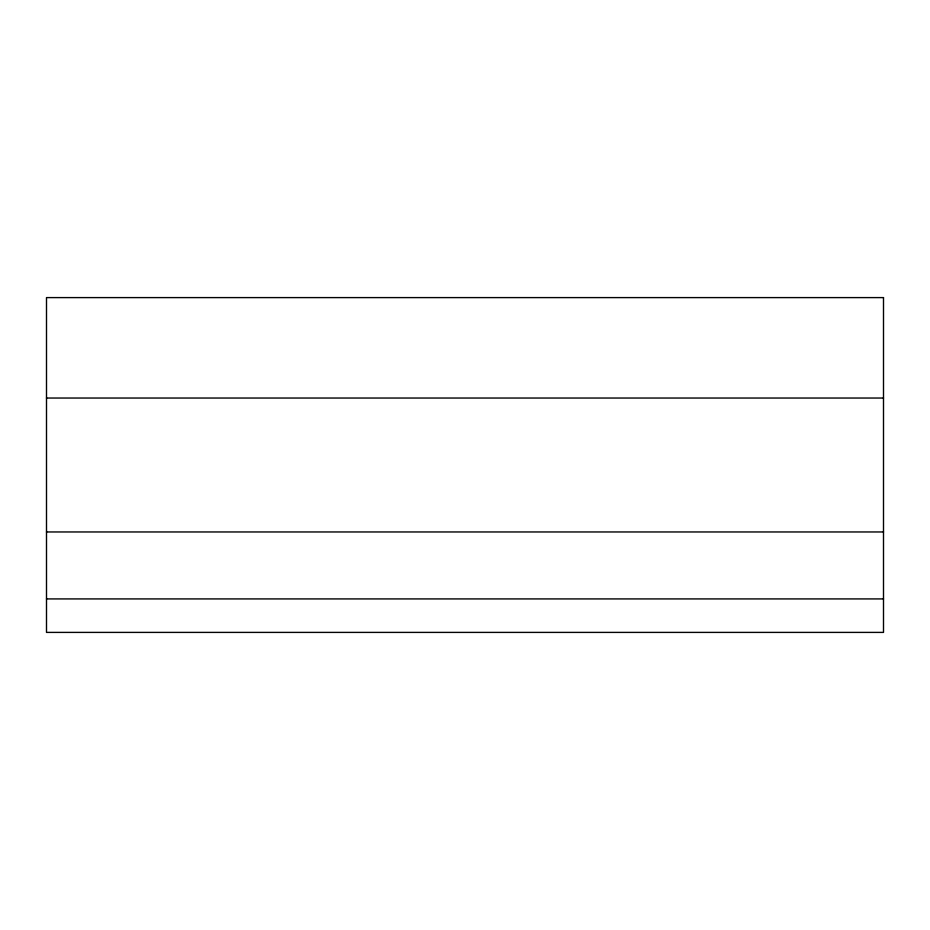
<?xml version="1.0" encoding="UTF-8"?>
<svg xmlns="http://www.w3.org/2000/svg" width="930" height="930" viewBox="0 0 930 930"><rect width="100%" height="100%" fill="white"/><g stroke="black" fill="none" stroke-linecap="round" stroke-linejoin="round"><path stroke-width="1.4" d="M46.5 398.04L883.5 398.04M46.5 531.96L883.5 531.96M46.5 598.92L883.5 598.92M883.5 297.6L46.5 297.6L46.5 632.4L883.5 632.4L883.5 297.6"/></g></svg>
